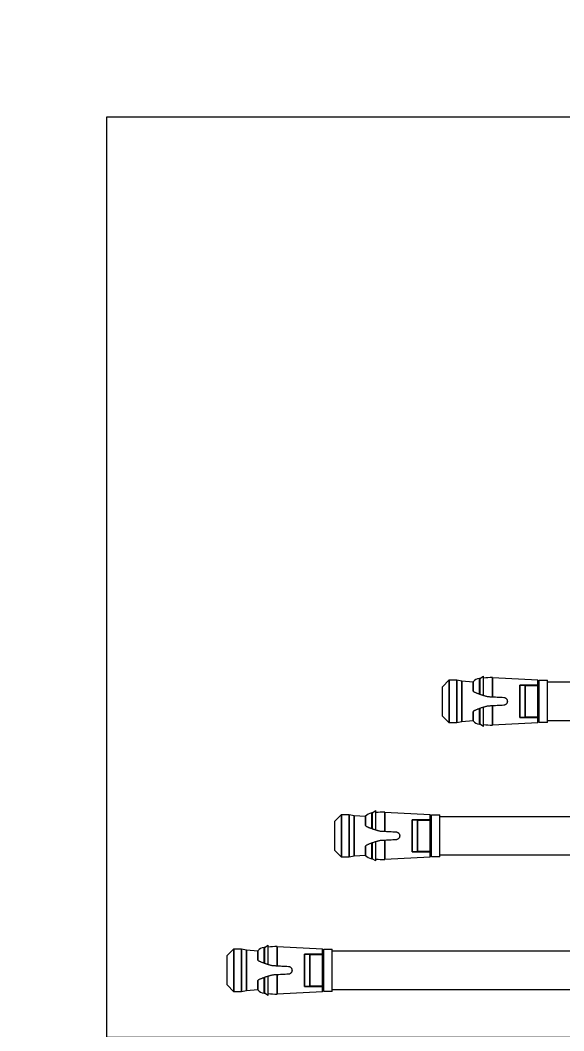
# Model space of a CAD drawing. Header units: millimetres. Extents: x 9508 to 4213564, y -7782 to 156074.
# Drawn here: x 91322.7 to 91524.7, y 149927.2 to 150303 of the extents above; entities that cross this region are included whole.
import ezdxf

# ---------------------------------------------------------------- set-up
doc = ezdxf.new("R2010")
doc.units = ezdxf.units.MM
doc.layers.add('GEOMETRIA', color=2, linetype='Continuous')

msp = doc.modelspace()

# ---------------------------------------------------------------- linework, layer by layer
for p, q in [((91493.52, 150058.25), (91494.87, 150059.09)), ((91494.87, 150051.92), (91494.87, 150059.09)), ((91479.55, 150055.18), (91482.05, 150057.68)), ((91482.05, 150041.78), (91482.05, 150057.68)), ((91482.05, 150057.68), (91484.93, 150057.68)), ((91482.05, 150057.68), (91482.05, 150041.78)), ((91484.93, 150041.78), (91484.93, 150057.68)), ((91484.93, 150057.68), (91486.75, 150057.31)), ((91484.93, 150057.68), (91484.93, 150041.78)), ((91486.75, 150042.15), (91486.75, 150057.31)), ((91486.75, 150057.31), (91490.98, 150057)), ((91486.75, 150057.31), (91486.75, 150042.15)), ((91490.98, 150053.55), (91490.98, 150057)), ((91490.98, 150057), (91490.98, 150053.55)), ((91493.3, 150058.23), (91493.3, 150052.44)), ((91493.3, 150052.44), (91493.3, 150058.23)), ((91493.52, 150058.25), (91493.52, 150052.36)), ((91493.52, 150052.36), (91493.52, 150058.25)), ((91498.14, 150058.58), (91498.14, 150051.42)), ((91498.14, 150058.58), (91515.05, 150057.69)), ((91498.14, 150051.42), (91498.14, 150058.58)), ((91508.3, 150043.73), (91508.3, 150055.73)), ((91515.05, 150055.73), (91508.3, 150055.73)), ((91508.3, 150055.73), (91510.35, 150055.58)), ((91508.3, 150055.73), (91508.3, 150043.73)), ((91510.35, 150043.88), (91510.35, 150055.58)), ((91510.35, 150055.58), (91515.05, 150055.58)), ((91510.35, 150055.58), (91510.35, 150043.88)), ((91515.05, 150041.77), (91515.05, 150057.69)), ((91515.05, 150055.58), (91515.55, 150055.58)), ((91515.55, 150041.88), (91515.55, 150057.58)), ((91515.55, 150057.58), (91518.65, 150057.58)), ((91518.65, 150041.88), (91518.65, 150057.58)), ((91518.65, 150056.93), (91644.55, 150056.93)), ((91479.55, 150044.28), (91479.55, 150055.18)), ((91490.98, 150053.55), (91491.04, 150053.49)), ((91491.04, 150053.49), (91491.1, 150053.44)), ((91491.1, 150053.44), (91491.16, 150053.39)), ((91491.16, 150053.39), (91491.22, 150053.33)), ((91491.22, 150053.33), (91491.29, 150053.28)), ((91491.29, 150053.28), (91491.35, 150053.23)), ((91491.35, 150053.23), (91491.35, 150053.23)), ((91491.35, 150053.23), (91491.5, 150053.17)), ((91491.35, 150053.23), (91491.35, 150053.23)), ((91491.5, 150053.17), (91491.65, 150053.1)), ((91491.65, 150053.1), (91491.81, 150053.03)), ((91491.81, 150053.03), (91491.98, 150052.96)), ((91491.98, 150052.96), (91492.15, 150052.89)), ((91492.15, 150052.89), (91492.33, 150052.81)), ((91492.33, 150052.81), (91492.51, 150052.74)), ((91492.51, 150052.74), (91492.7, 150052.67)), ((91492.7, 150052.67), (91492.9, 150052.59)), ((91492.9, 150052.59), (91493.1, 150052.52)), ((91493.1, 150052.52), (91493.3, 150052.44)), ((91493.3, 150052.44), (91493.33, 150052.43)), ((91493.33, 150052.43), (91493.36, 150052.42)), ((91493.36, 150052.42), (91493.39, 150052.41)), ((91493.39, 150052.41), (91493.43, 150052.4)), ((91493.43, 150052.4), (91493.46, 150052.39)), ((91493.46, 150052.39), (91493.49, 150052.37)), ((91493.49, 150052.37), (91493.52, 150052.36)), ((91493.52, 150052.36), (91493.71, 150052.3)), ((91493.71, 150052.3), (91493.9, 150052.23)), ((91493.9, 150052.23), (91494.09, 150052.17)), ((91494.09, 150052.17), (91494.28, 150052.1)), ((91494.28, 150052.1), (91494.48, 150052.04)), ((91494.48, 150052.04), (91494.67, 150051.98)), ((91494.67, 150051.98), (91494.87, 150051.92)), ((91494.87, 150051.92), (91495.08, 150051.86)), ((91494.87, 150051.92), (91494.87, 150051.92)), ((91494.87, 150051.92), (91494.87, 150051.92)), ((91495.08, 150051.86), (91495.3, 150051.8)), ((91495.3, 150051.8), (91495.51, 150051.74)), ((91495.51, 150051.74), (91495.73, 150051.68)), ((91495.73, 150051.68), (91495.95, 150051.62)), ((91495.95, 150051.62), (91496.17, 150051.56)), ((91496.17, 150051.56), (91496.39, 150051.51)), ((91495.73, 150047.79), (91495.51, 150047.73)), ((91495.95, 150047.85), (91495.73, 150047.79)), ((91496.17, 150047.91), (91495.95, 150047.85)), ((91496.39, 150047.96), (91496.17, 150047.91)), ((91496.39, 150051.51), (91496.39, 150051.51)), ((91496.39, 150051.51), (91496.64, 150051.5)), ((91496.39, 150051.51), (91496.39, 150051.51)), ((91496.64, 150047.97), (91496.39, 150047.96)), ((91496.39, 150047.96), (91496.39, 150047.96)), ((91496.39, 150047.96), (91496.39, 150047.96)), ((91496.64, 150051.5), (91496.89, 150051.48)), ((91496.89, 150047.99), (91496.64, 150047.97)), ((91496.89, 150051.48), (91497.14, 150051.47)), ((91497.14, 150048), (91496.89, 150047.99)), ((91497.14, 150051.47), (91497.39, 150051.46)), ((91497.39, 150048.01), (91497.14, 150048)), ((91497.39, 150051.46), (91497.64, 150051.44)), ((91497.64, 150048.03), (91497.39, 150048.01)), ((91497.64, 150051.44), (91497.89, 150051.43)), ((91497.89, 150048.04), (91497.64, 150048.03)), ((91497.89, 150051.43), (91498.14, 150051.42)), ((91498.14, 150048.05), (91497.89, 150048.04)), ((91498.14, 150051.42), (91498.75, 150051.39)), ((91498.75, 150048.08), (91498.14, 150048.05)), ((91498.14, 150048.05), (91498.14, 150040.89)), ((91498.14, 150040.89), (91498.14, 150048.05)), ((91498.75, 150051.39), (91499.35, 150051.35)), ((91499.35, 150048.12), (91498.75, 150048.08)), ((91499.35, 150051.35), (91499.96, 150051.32)), ((91499.96, 150048.15), (91499.35, 150048.12)), ((91499.96, 150051.32), (91500.56, 150051.29)), ((91500.56, 150048.18), (91499.96, 150048.15)), ((91500.56, 150051.29), (91501.16, 150051.26)), ((91501.16, 150048.21), (91500.56, 150048.18)), ((91501.16, 150051.26), (91501.75, 150051.23)), ((91501.75, 150048.24), (91501.16, 150048.21)), ((91501.75, 150051.23), (91502.35, 150051.2)), ((91502.35, 150048.27), (91501.75, 150048.24)), ((91502.35, 150051.2), (91502.45, 150051.18)), ((91502.35, 150051.2), (91502.35, 150051.2)), ((91502.35, 150051.2), (91502.35, 150051.2)), ((91502.47, 150048.29), (91502.35, 150048.27)), ((91502.35, 150048.27), (91502.35, 150048.27)), ((91502.35, 150048.27), (91502.35, 150048.27)), ((91502.45, 150051.18), (91502.55, 150051.17)), ((91502.59, 150048.31), (91502.47, 150048.29)), ((91502.55, 150051.17), (91502.64, 150051.14)), ((91502.71, 150048.35), (91502.59, 150048.31)), ((91502.64, 150051.14), (91502.74, 150051.11)), ((91502.82, 150048.39), (91502.71, 150048.35)), ((91502.74, 150051.11), (91502.83, 150051.07)), ((91502.93, 150048.45), (91502.82, 150048.39)), ((91502.83, 150051.07), (91502.92, 150051.03)), ((91502.92, 150051.03), (91503.01, 150050.97)), ((91503.03, 150048.51), (91502.93, 150048.45)), ((91503.01, 150050.97), (91503.09, 150050.92)), ((91503.13, 150048.58), (91503.03, 150048.51)), ((91503.09, 150050.92), (91503.17, 150050.86)), ((91503.22, 150048.66), (91503.13, 150048.58)), ((91503.17, 150050.86), (91503.24, 150050.79)), ((91503.3, 150048.74), (91503.22, 150048.66)), ((91503.24, 150050.79), (91503.3, 150050.73)), ((91503.3, 150050.73), (91503.37, 150050.65)), ((91503.38, 150048.83), (91503.3, 150048.74)), ((91503.37, 150050.65), (91503.43, 150050.57)), ((91503.45, 150048.93), (91503.38, 150048.83)), ((91503.43, 150050.57), (91503.48, 150050.49)), ((91503.51, 150049.04), (91503.45, 150048.93)), ((91503.48, 150050.49), (91503.53, 150050.4)), ((91503.57, 150049.15), (91503.51, 150049.04)), ((91503.53, 150050.4), (91503.57, 150050.31)), ((91503.57, 150050.31), (91503.61, 150050.22)), ((91503.61, 150049.26), (91503.57, 150049.15)), ((91503.61, 150050.22), (91503.64, 150050.12)), ((91503.65, 150049.38), (91503.61, 150049.26)), ((91503.64, 150050.12), (91503.66, 150050.02)), ((91503.67, 150049.5), (91503.65, 150049.38)), ((91503.66, 150050.02), (91503.68, 150049.93)), ((91503.69, 150049.62), (91503.67, 150049.5)), ((91503.68, 150049.93), (91503.69, 150049.83)), ((91503.69, 150049.83), (91503.69, 150049.73)), ((91503.69, 150049.73), (91503.69, 150049.62)), ((91503.69, 150049.73), (91503.69, 150049.73)), ((91503.69, 150049.73), (91503.69, 150049.73)), ((91482.05, 150041.78), (91479.55, 150044.28)), ((91491.03, 150045.97), (91490.98, 150045.92)), ((91490.98, 150042.46), (91490.98, 150045.92)), ((91490.98, 150045.92), (91490.98, 150042.46)), ((91491.08, 150046.01), (91491.03, 150045.97)), ((91491.13, 150046.06), (91491.08, 150046.01)), ((91491.19, 150046.11), (91491.13, 150046.06)), ((91491.24, 150046.15), (91491.19, 150046.11)), ((91491.3, 150046.19), (91491.24, 150046.15)), ((91491.35, 150046.24), (91491.3, 150046.19)), ((91491.51, 150046.31), (91491.35, 150046.24)), ((91491.35, 150046.24), (91491.35, 150046.24)), ((91491.35, 150046.24), (91491.35, 150046.24)), ((91491.68, 150046.38), (91491.51, 150046.31)), ((91491.86, 150046.46), (91491.68, 150046.38)), ((91492.05, 150046.54), (91491.86, 150046.46)), ((91492.24, 150046.62), (91492.05, 150046.54)), ((91492.44, 150046.7), (91492.24, 150046.62)), ((91492.65, 150046.78), (91492.44, 150046.7)), ((91492.86, 150046.86), (91492.65, 150046.78)), ((91493.08, 150046.95), (91492.86, 150046.86)), ((91493.3, 150047.03), (91493.08, 150046.95)), ((91493.33, 150047.04), (91493.3, 150047.03)), ((91493.3, 150047.03), (91493.3, 150041.24)), ((91493.3, 150041.24), (91493.3, 150047.03)), ((91493.36, 150047.05), (91493.33, 150047.04)), ((91493.39, 150047.06), (91493.36, 150047.05)), ((91493.43, 150047.07), (91493.39, 150047.06)), ((91493.46, 150047.08), (91493.43, 150047.07)), ((91493.49, 150047.09), (91493.46, 150047.08)), ((91493.52, 150047.11), (91493.49, 150047.09)), ((91493.74, 150047.18), (91493.52, 150047.11)), ((91493.52, 150041.22), (91493.52, 150047.11)), ((91493.52, 150047.11), (91493.52, 150041.22)), ((91493.96, 150047.26), (91493.74, 150047.18)), ((91494.19, 150047.33), (91493.96, 150047.26)), ((91494.41, 150047.41), (91494.19, 150047.33)), ((91494.64, 150047.48), (91494.41, 150047.41)), ((91494.87, 150047.55), (91494.64, 150047.48)), ((91495.08, 150047.61), (91494.87, 150047.55)), ((91494.87, 150040.38), (91494.87, 150047.55)), ((91494.87, 150047.55), (91494.87, 150047.55)), ((91494.87, 150047.55), (91494.87, 150047.55)), ((91495.3, 150047.67), (91495.08, 150047.61)), ((91495.51, 150047.73), (91495.3, 150047.67)), ((91484.93, 150041.78), (91482.05, 150041.78)), ((91486.75, 150042.15), (91484.93, 150041.78)), ((91490.98, 150042.46), (91486.75, 150042.15)), ((91494.87, 150040.38), (91493.52, 150041.22)), ((91515.05, 150041.77), (91498.14, 150040.89)), ((91510.35, 150043.88), (91508.3, 150043.73)), ((91508.3, 150043.73), (91515.05, 150043.73)), ((91515.05, 150043.88), (91510.35, 150043.88)), ((91515.55, 150043.88), (91515.05, 150043.88)), ((91518.65, 150041.88), (91515.55, 150041.88)), ((91644.55, 150042.53), (91518.65, 150042.53)), ((91439.55, 150005.18), (91442.05, 150007.68)), ((91442.05, 149991.78), (91442.05, 150007.68)), ((91442.05, 150007.68), (91444.93, 150007.68)), ((91442.05, 150007.68), (91442.05, 149991.78)), ((91444.93, 149991.78), (91444.93, 150007.68)), ((91444.93, 150007.68), (91446.75, 150007.31)), ((91444.93, 150007.68), (91444.93, 149991.78)), ((91446.75, 149992.15), (91446.75, 150007.31)), ((91446.75, 150007.31), (91450.98, 150007)), ((91446.75, 150007.31), (91446.75, 149992.15)), ((91450.98, 150003.55), (91450.98, 150007)), ((91450.98, 150007), (91450.98, 150003.55)), ((91453.3, 150008.23), (91453.3, 150002.44)), ((91453.3, 150002.44), (91453.3, 150008.23)), ((91453.52, 150008.25), (91454.87, 150009.09)), ((91453.52, 150008.25), (91453.52, 150002.36)), ((91453.52, 150002.36), (91453.52, 150008.25)), ((91454.87, 150001.92), (91454.87, 150009.09)), ((91458.14, 150008.58), (91458.14, 150001.42)), ((91458.14, 150008.58), (91475.05, 150007.69)), ((91458.14, 150001.42), (91458.14, 150008.58)), ((91475.05, 149991.77), (91475.05, 150007.69)), ((91475.55, 149991.88), (91475.55, 150007.58)), ((91475.55, 150007.58), (91478.65, 150007.58)), ((91478.65, 149991.88), (91478.65, 150007.58)), ((91478.65, 150006.93), (91644.55, 150006.93)), ((91439.55, 149994.28), (91439.55, 150005.18)), ((91450.98, 150003.55), (91451.04, 150003.49)), ((91451.04, 150003.49), (91451.1, 150003.44)), ((91451.1, 150003.44), (91451.16, 150003.39)), ((91451.16, 150003.39), (91451.22, 150003.33)), ((91451.22, 150003.33), (91451.29, 150003.28)), ((91451.29, 150003.28), (91451.35, 150003.23)), ((91451.35, 150003.23), (91451.35, 150003.23)), ((91451.35, 150003.23), (91451.5, 150003.17)), ((91451.35, 150003.23), (91451.35, 150003.23)), ((91451.5, 150003.17), (91451.65, 150003.1)), ((91451.65, 150003.1), (91451.81, 150003.03)), ((91451.81, 150003.03), (91451.98, 150002.96)), ((91451.98, 150002.96), (91452.15, 150002.89)), ((91452.15, 150002.89), (91452.33, 150002.81)), ((91452.33, 150002.81), (91452.51, 150002.74)), ((91452.51, 150002.74), (91452.7, 150002.67)), ((91468.3, 149993.73), (91468.3, 150005.73)), ((91475.05, 150005.73), (91468.3, 150005.73)), ((91468.3, 150005.73), (91470.35, 150005.58)), ((91468.3, 150005.73), (91468.3, 149993.73)), ((91470.35, 149993.88), (91470.35, 150005.58)), ((91470.35, 150005.58), (91475.05, 150005.58)), ((91470.35, 150005.58), (91470.35, 149993.88)), ((91475.05, 150005.58), (91475.55, 150005.58)), ((91452.7, 150002.67), (91452.9, 150002.59)), ((91452.9, 150002.59), (91453.1, 150002.52)), ((91453.1, 150002.52), (91453.3, 150002.44)), ((91453.3, 150002.44), (91453.33, 150002.43)), ((91453.33, 150002.43), (91453.36, 150002.42)), ((91453.36, 150002.42), (91453.39, 150002.41)), ((91453.39, 150002.41), (91453.43, 150002.4)), ((91453.43, 150002.4), (91453.46, 150002.39)), ((91453.46, 150002.39), (91453.49, 150002.37)), ((91453.49, 150002.37), (91453.52, 150002.36)), ((91453.52, 150002.36), (91453.71, 150002.3)), ((91453.71, 150002.3), (91453.9, 150002.23)), ((91453.9, 150002.23), (91454.09, 150002.17)), ((91454.09, 150002.17), (91454.28, 150002.1)), ((91454.28, 150002.1), (91454.48, 150002.04)), ((91454.48, 150002.04), (91454.67, 150001.98)), ((91454.67, 150001.98), (91454.87, 150001.92)), ((91454.87, 150001.92), (91455.08, 150001.86)), ((91454.87, 150001.92), (91454.87, 150001.92)), ((91454.87, 150001.92), (91454.87, 150001.92)), ((91455.08, 150001.86), (91455.3, 150001.8)), ((91455.3, 150001.8), (91455.51, 150001.74)), ((91455.51, 150001.74), (91455.73, 150001.68)), ((91455.73, 150001.68), (91455.95, 150001.62)), ((91455.95, 150001.62), (91456.17, 150001.56)), ((91456.17, 150001.56), (91456.39, 150001.51)), ((91456.39, 150001.51), (91456.39, 150001.51)), ((91456.39, 150001.51), (91456.64, 150001.5)), ((91456.39, 150001.51), (91456.39, 150001.51)), ((91456.64, 150001.5), (91456.89, 150001.48)), ((91456.89, 150001.48), (91457.14, 150001.47)), ((91457.14, 150001.47), (91457.39, 150001.46)), ((91457.39, 150001.46), (91457.64, 150001.44)), ((91457.64, 150001.44), (91457.89, 150001.43)), ((91457.89, 150001.43), (91458.14, 150001.42)), ((91458.14, 150001.42), (91458.75, 150001.39)), ((91458.75, 150001.39), (91459.35, 150001.35)), ((91459.35, 150001.35), (91459.96, 150001.32)), ((91459.96, 150001.32), (91460.56, 150001.29)), ((91460.56, 150001.29), (91461.16, 150001.26)), ((91461.16, 150001.26), (91461.75, 150001.23)), ((91461.75, 150001.23), (91462.35, 150001.2)), ((91462.35, 150001.2), (91462.45, 150001.18)), ((91462.35, 150001.2), (91462.35, 150001.2)), ((91462.35, 150001.2), (91462.35, 150001.2)), ((91462.45, 150001.18), (91462.55, 150001.17)), ((91462.55, 150001.17), (91462.64, 150001.14)), ((91462.64, 150001.14), (91462.74, 150001.11)), ((91462.74, 150001.11), (91462.83, 150001.07)), ((91462.83, 150001.07), (91462.92, 150001.03)), ((91462.92, 150001.03), (91463.01, 150000.97)), ((91463.01, 150000.97), (91463.09, 150000.92)), ((91463.09, 150000.92), (91463.17, 150000.86)), ((91463.17, 150000.86), (91463.24, 150000.79)), ((91463.24, 150000.79), (91463.3, 150000.73)), ((91463.3, 150000.73), (91463.37, 150000.65)), ((91463.37, 150000.65), (91463.43, 150000.57)), ((91463.45, 149998.93), (91463.38, 149998.83)), ((91463.43, 150000.57), (91463.48, 150000.49)), ((91463.51, 149999.04), (91463.45, 149998.93)), ((91463.48, 150000.49), (91463.53, 150000.4)), ((91463.57, 149999.15), (91463.51, 149999.04)), ((91463.53, 150000.4), (91463.57, 150000.31)), ((91463.57, 150000.31), (91463.61, 150000.22)), ((91463.61, 149999.26), (91463.57, 149999.15)), ((91463.61, 150000.22), (91463.64, 150000.12)), ((91463.65, 149999.38), (91463.61, 149999.26)), ((91463.64, 150000.12), (91463.66, 150000.02)), ((91463.67, 149999.5), (91463.65, 149999.38)), ((91463.66, 150000.02), (91463.68, 149999.93)), ((91463.69, 149999.62), (91463.67, 149999.5)), ((91463.68, 149999.93), (91463.69, 149999.83)), ((91463.69, 149999.83), (91463.69, 149999.73)), ((91463.69, 149999.73), (91463.69, 149999.62)), ((91463.69, 149999.73), (91463.69, 149999.73)), ((91463.69, 149999.73), (91463.69, 149999.73)), ((91451.03, 149995.97), (91450.98, 149995.92)), ((91450.98, 149992.46), (91450.98, 149995.92)), ((91450.98, 149995.92), (91450.98, 149992.46)), ((91451.08, 149996.01), (91451.03, 149995.97)), ((91451.13, 149996.06), (91451.08, 149996.01)), ((91451.19, 149996.11), (91451.13, 149996.06)), ((91451.24, 149996.15), (91451.19, 149996.11)), ((91451.3, 149996.19), (91451.24, 149996.15)), ((91451.35, 149996.24), (91451.3, 149996.19)), ((91451.51, 149996.31), (91451.35, 149996.24)), ((91451.35, 149996.24), (91451.35, 149996.24)), ((91451.35, 149996.24), (91451.35, 149996.24)), ((91451.68, 149996.38), (91451.51, 149996.31)), ((91451.86, 149996.46), (91451.68, 149996.38)), ((91452.05, 149996.54), (91451.86, 149996.46)), ((91452.24, 149996.62), (91452.05, 149996.54)), ((91452.44, 149996.7), (91452.24, 149996.62)), ((91452.65, 149996.78), (91452.44, 149996.7)), ((91452.86, 149996.86), (91452.65, 149996.78)), ((91453.08, 149996.95), (91452.86, 149996.86)), ((91453.3, 149997.03), (91453.08, 149996.95)), ((91453.33, 149997.04), (91453.3, 149997.03)), ((91453.3, 149997.03), (91453.3, 149991.24)), ((91453.3, 149991.24), (91453.3, 149997.03)), ((91453.36, 149997.05), (91453.33, 149997.04)), ((91453.39, 149997.06), (91453.36, 149997.05)), ((91453.43, 149997.07), (91453.39, 149997.06)), ((91453.46, 149997.08), (91453.43, 149997.07)), ((91453.49, 149997.09), (91453.46, 149997.08)), ((91453.52, 149997.11), (91453.49, 149997.09)), ((91453.74, 149997.18), (91453.52, 149997.11)), ((91453.52, 149991.22), (91453.52, 149997.11)), ((91453.52, 149997.11), (91453.52, 149991.22)), ((91453.96, 149997.26), (91453.74, 149997.18)), ((91454.19, 149997.33), (91453.96, 149997.26)), ((91454.41, 149997.41), (91454.19, 149997.33)), ((91454.64, 149997.48), (91454.41, 149997.41)), ((91454.87, 149997.55), (91454.64, 149997.48)), ((91455.08, 149997.61), (91454.87, 149997.55)), ((91454.87, 149990.38), (91454.87, 149997.55)), ((91454.87, 149997.55), (91454.87, 149997.55)), ((91454.87, 149997.55), (91454.87, 149997.55)), ((91455.3, 149997.67), (91455.08, 149997.61)), ((91455.51, 149997.73), (91455.3, 149997.67)), ((91455.73, 149997.79), (91455.51, 149997.73)), ((91455.95, 149997.85), (91455.73, 149997.79)), ((91456.17, 149997.91), (91455.95, 149997.85)), ((91456.39, 149997.96), (91456.17, 149997.91)), ((91456.64, 149997.97), (91456.39, 149997.96)), ((91456.39, 149997.96), (91456.39, 149997.96)), ((91456.39, 149997.96), (91456.39, 149997.96)), ((91456.89, 149997.99), (91456.64, 149997.97)), ((91457.14, 149998), (91456.89, 149997.99)), ((91457.39, 149998.01), (91457.14, 149998)), ((91457.64, 149998.03), (91457.39, 149998.01)), ((91457.89, 149998.04), (91457.64, 149998.03)), ((91458.14, 149998.05), (91457.89, 149998.04)), ((91458.75, 149998.08), (91458.14, 149998.05)), ((91458.14, 149998.05), (91458.14, 149990.89)), ((91458.14, 149990.89), (91458.14, 149998.05)), ((91459.35, 149998.12), (91458.75, 149998.08)), ((91459.96, 149998.15), (91459.35, 149998.12)), ((91460.56, 149998.18), (91459.96, 149998.15)), ((91461.16, 149998.21), (91460.56, 149998.18)), ((91461.75, 149998.24), (91461.16, 149998.21)), ((91462.35, 149998.27), (91461.75, 149998.24)), ((91462.47, 149998.29), (91462.35, 149998.27)), ((91462.35, 149998.27), (91462.35, 149998.27)), ((91462.35, 149998.27), (91462.35, 149998.27)), ((91462.59, 149998.31), (91462.47, 149998.29)), ((91462.71, 149998.35), (91462.59, 149998.31)), ((91462.82, 149998.39), (91462.71, 149998.35)), ((91462.93, 149998.45), (91462.82, 149998.39)), ((91463.03, 149998.51), (91462.93, 149998.45)), ((91463.13, 149998.58), (91463.03, 149998.51)), ((91463.22, 149998.66), (91463.13, 149998.58)), ((91463.3, 149998.74), (91463.22, 149998.66)), ((91463.38, 149998.83), (91463.3, 149998.74)), ((91442.05, 149991.78), (91439.55, 149994.28)), ((91444.93, 149991.78), (91442.05, 149991.78)), ((91446.75, 149992.15), (91444.93, 149991.78)), ((91450.98, 149992.46), (91446.75, 149992.15)), ((91475.05, 149991.77), (91458.14, 149990.89)), ((91470.35, 149993.88), (91468.3, 149993.73)), ((91468.3, 149993.73), (91475.05, 149993.73)), ((91475.05, 149993.88), (91470.35, 149993.88)), ((91475.55, 149993.88), (91475.05, 149993.88)), ((91478.65, 149991.88), (91475.55, 149991.88)), ((91644.55, 149992.53), (91478.65, 149992.53)), ((91454.87, 149990.38), (91453.52, 149991.22)), ((91399.55, 149955.18), (91402.05, 149957.68)), ((91402.05, 149941.78), (91402.05, 149957.68)), ((91402.05, 149957.68), (91404.93, 149957.68)), ((91402.05, 149957.68), (91402.05, 149941.78)), ((91404.93, 149941.78), (91404.93, 149957.68)), ((91404.93, 149957.68), (91406.75, 149957.31)), ((91404.93, 149957.68), (91404.93, 149941.78)), ((91413.3, 149958.23), (91413.3, 149952.44)), ((91413.3, 149952.44), (91413.3, 149958.23)), ((91413.52, 149958.25), (91414.87, 149959.09)), ((91413.52, 149958.25), (91413.52, 149952.36)), ((91413.52, 149952.36), (91413.52, 149958.25)), ((91414.87, 149951.92), (91414.87, 149959.09)), ((91418.14, 149958.58), (91418.14, 149951.42)), ((91418.14, 149958.58), (91435.05, 149957.69)), ((91418.14, 149951.42), (91418.14, 149958.58)), ((91435.05, 149941.77), (91435.05, 149957.69)), ((91399.55, 149944.28), (91399.55, 149955.18)), ((91406.75, 149942.15), (91406.75, 149957.31)), ((91406.75, 149957.31), (91410.98, 149957)), ((91406.75, 149957.31), (91406.75, 149942.15)), ((91410.98, 149953.55), (91410.98, 149957)), ((91410.98, 149957), (91410.98, 149953.55)), ((91428.3, 149943.73), (91428.3, 149955.73)), ((91435.05, 149955.73), (91428.3, 149955.73)), ((91428.3, 149955.73), (91430.35, 149955.58)), ((91428.3, 149955.73), (91428.3, 149943.73)), ((91430.35, 149943.88), (91430.35, 149955.58)), ((91430.35, 149955.58), (91435.05, 149955.58)), ((91430.35, 149955.58), (91430.35, 149943.88)), ((91435.05, 149955.58), (91435.55, 149955.58)), ((91435.55, 149941.88), (91435.55, 149957.58)), ((91435.55, 149957.58), (91438.65, 149957.58)), ((91438.65, 149941.88), (91438.65, 149957.58)), ((91438.65, 149956.93), (91644.55, 149956.93)), ((91410.98, 149953.55), (91411.04, 149953.49)), ((91411.04, 149953.49), (91411.1, 149953.44)), ((91411.1, 149953.44), (91411.16, 149953.39)), ((91411.16, 149953.39), (91411.22, 149953.33)), ((91411.22, 149953.33), (91411.29, 149953.28)), ((91411.29, 149953.28), (91411.35, 149953.23)), ((91411.35, 149953.23), (91411.35, 149953.23)), ((91411.35, 149953.23), (91411.5, 149953.17)), ((91411.35, 149953.23), (91411.35, 149953.23)), ((91411.5, 149953.17), (91411.65, 149953.1)), ((91411.65, 149953.1), (91411.81, 149953.03)), ((91411.81, 149953.03), (91411.98, 149952.96)), ((91411.98, 149952.96), (91412.15, 149952.89)), ((91412.15, 149952.89), (91412.33, 149952.81)), ((91412.33, 149952.81), (91412.51, 149952.74)), ((91412.51, 149952.74), (91412.7, 149952.67)), ((91412.7, 149952.67), (91412.9, 149952.59)), ((91412.9, 149952.59), (91413.1, 149952.52)), ((91413.1, 149952.52), (91413.3, 149952.44)), ((91413.3, 149952.44), (91413.33, 149952.43)), ((91413.33, 149952.43), (91413.36, 149952.42)), ((91413.36, 149952.42), (91413.39, 149952.41)), ((91413.39, 149952.41), (91413.43, 149952.4)), ((91413.43, 149952.4), (91413.46, 149952.39)), ((91413.46, 149952.39), (91413.49, 149952.37)), ((91413.49, 149952.37), (91413.52, 149952.36)), ((91413.52, 149952.36), (91413.71, 149952.3)), ((91413.71, 149952.3), (91413.9, 149952.23)), ((91413.9, 149952.23), (91414.09, 149952.17)), ((91414.09, 149952.17), (91414.28, 149952.1)), ((91414.28, 149952.1), (91414.48, 149952.04)), ((91414.48, 149952.04), (91414.67, 149951.98)), ((91414.67, 149951.98), (91414.87, 149951.92)), ((91414.87, 149951.92), (91415.08, 149951.86)), ((91414.87, 149951.92), (91414.87, 149951.92)), ((91414.87, 149951.92), (91414.87, 149951.92)), ((91415.08, 149951.86), (91415.3, 149951.8)), ((91415.3, 149951.8), (91415.51, 149951.74)), ((91415.51, 149951.74), (91415.73, 149951.68)), ((91415.73, 149951.68), (91415.95, 149951.62)), ((91415.95, 149951.62), (91416.17, 149951.56)), ((91416.17, 149951.56), (91416.39, 149951.51)), ((91416.39, 149951.51), (91416.39, 149951.51)), ((91416.39, 149951.51), (91416.64, 149951.5)), ((91416.39, 149951.51), (91416.39, 149951.51)), ((91416.64, 149951.5), (91416.89, 149951.48)), ((91416.89, 149951.48), (91417.14, 149951.47)), ((91417.14, 149951.47), (91417.39, 149951.46)), ((91417.39, 149951.46), (91417.64, 149951.44)), ((91417.64, 149951.44), (91417.89, 149951.43)), ((91417.89, 149951.43), (91418.14, 149951.42)), ((91418.14, 149951.42), (91418.75, 149951.39)), ((91418.75, 149951.39), (91419.35, 149951.35)), ((91419.35, 149951.35), (91419.96, 149951.32)), ((91419.96, 149951.32), (91420.56, 149951.29)), ((91420.56, 149951.29), (91421.16, 149951.26)), ((91421.16, 149951.26), (91421.75, 149951.23)), ((91421.75, 149951.23), (91422.35, 149951.2)), ((91422.35, 149951.2), (91422.45, 149951.18)), ((91422.35, 149951.2), (91422.35, 149951.2)), ((91422.35, 149951.2), (91422.35, 149951.2)), ((91422.45, 149951.18), (91422.55, 149951.17)), ((91422.55, 149951.17), (91422.64, 149951.14)), ((91422.64, 149951.14), (91422.74, 149951.11)), ((91422.74, 149951.11), (91422.83, 149951.07)), ((91422.83, 149951.07), (91422.92, 149951.03)), ((91422.92, 149951.03), (91423.01, 149950.97)), ((91423.01, 149950.97), (91423.09, 149950.92)), ((91423.09, 149950.92), (91423.17, 149950.86)), ((91423.17, 149950.86), (91423.24, 149950.79)), ((91423.24, 149950.79), (91423.3, 149950.73)), ((91423.3, 149950.73), (91423.37, 149950.65)), ((91423.37, 149950.65), (91423.43, 149950.57)), ((91423.43, 149950.57), (91423.48, 149950.49)), ((91423.48, 149950.49), (91423.53, 149950.4)), ((91423.53, 149950.4), (91423.57, 149950.31)), ((91423.57, 149950.31), (91423.61, 149950.22)), ((91423.61, 149950.22), (91423.64, 149950.12)), ((91423.64, 149950.12), (91423.66, 149950.02)), ((91411.68, 149946.38), (91411.51, 149946.31)), ((91411.86, 149946.46), (91411.68, 149946.38)), ((91412.05, 149946.54), (91411.86, 149946.46)), ((91412.24, 149946.62), (91412.05, 149946.54)), ((91412.44, 149946.7), (91412.24, 149946.62)), ((91412.65, 149946.78), (91412.44, 149946.7)), ((91412.86, 149946.86), (91412.65, 149946.78)), ((91413.08, 149946.95), (91412.86, 149946.86)), ((91413.3, 149947.03), (91413.08, 149946.95)), ((91413.33, 149947.04), (91413.3, 149947.03)), ((91413.3, 149947.03), (91413.3, 149941.24)), ((91413.3, 149941.24), (91413.3, 149947.03)), ((91413.36, 149947.05), (91413.33, 149947.04)), ((91413.39, 149947.06), (91413.36, 149947.05)), ((91413.43, 149947.07), (91413.39, 149947.06)), ((91413.46, 149947.08), (91413.43, 149947.07)), ((91413.49, 149947.09), (91413.46, 149947.08)), ((91413.52, 149947.11), (91413.49, 149947.09)), ((91413.74, 149947.18), (91413.52, 149947.11)), ((91413.52, 149941.22), (91413.52, 149947.11)), ((91413.52, 149947.11), (91413.52, 149941.22)), ((91413.96, 149947.26), (91413.74, 149947.18)), ((91414.19, 149947.33), (91413.96, 149947.26)), ((91414.41, 149947.41), (91414.19, 149947.33)), ((91414.64, 149947.48), (91414.41, 149947.41)), ((91414.87, 149947.55), (91414.64, 149947.48)), ((91415.08, 149947.61), (91414.87, 149947.55)), ((91414.87, 149940.38), (91414.87, 149947.55)), ((91414.87, 149947.55), (91414.87, 149947.55)), ((91414.87, 149947.55), (91414.87, 149947.55)), ((91415.3, 149947.67), (91415.08, 149947.61)), ((91415.51, 149947.73), (91415.3, 149947.67)), ((91415.73, 149947.79), (91415.51, 149947.73)), ((91415.95, 149947.85), (91415.73, 149947.79)), ((91416.17, 149947.91), (91415.95, 149947.85)), ((91416.39, 149947.96), (91416.17, 149947.91)), ((91416.64, 149947.97), (91416.39, 149947.96)), ((91416.39, 149947.96), (91416.39, 149947.96)), ((91416.39, 149947.96), (91416.39, 149947.96)), ((91416.89, 149947.99), (91416.64, 149947.97)), ((91417.14, 149948), (91416.89, 149947.99)), ((91417.39, 149948.01), (91417.14, 149948)), ((91417.64, 149948.03), (91417.39, 149948.01)), ((91417.89, 149948.04), (91417.64, 149948.03)), ((91418.14, 149948.05), (91417.89, 149948.04)), ((91418.75, 149948.08), (91418.14, 149948.05)), ((91418.14, 149948.05), (91418.14, 149940.89)), ((91418.14, 149940.89), (91418.14, 149948.05)), ((91419.35, 149948.12), (91418.75, 149948.08)), ((91419.96, 149948.15), (91419.35, 149948.12)), ((91420.56, 149948.18), (91419.96, 149948.15)), ((91421.16, 149948.21), (91420.56, 149948.18)), ((91421.75, 149948.24), (91421.16, 149948.21)), ((91422.35, 149948.27), (91421.75, 149948.24)), ((91422.47, 149948.29), (91422.35, 149948.27)), ((91422.35, 149948.27), (91422.35, 149948.27)), ((91422.35, 149948.27), (91422.35, 149948.27)), ((91422.59, 149948.31), (91422.47, 149948.29)), ((91422.71, 149948.35), (91422.59, 149948.31)), ((91422.82, 149948.39), (91422.71, 149948.35)), ((91422.93, 149948.45), (91422.82, 149948.39)), ((91423.03, 149948.51), (91422.93, 149948.45)), ((91423.13, 149948.58), (91423.03, 149948.51)), ((91423.22, 149948.66), (91423.13, 149948.58)), ((91423.3, 149948.74), (91423.22, 149948.66)), ((91423.38, 149948.83), (91423.3, 149948.74)), ((91423.45, 149948.93), (91423.38, 149948.83)), ((91423.51, 149949.04), (91423.45, 149948.93)), ((91423.57, 149949.15), (91423.51, 149949.04)), ((91423.61, 149949.26), (91423.57, 149949.15)), ((91423.65, 149949.38), (91423.61, 149949.26)), ((91423.67, 149949.5), (91423.65, 149949.38)), ((91423.66, 149950.02), (91423.68, 149949.93)), ((91423.69, 149949.62), (91423.67, 149949.5)), ((91423.68, 149949.93), (91423.69, 149949.83)), ((91423.69, 149949.83), (91423.69, 149949.73)), ((91423.69, 149949.73), (91423.69, 149949.62)), ((91423.69, 149949.73), (91423.69, 149949.73)), ((91423.69, 149949.73), (91423.69, 149949.73)), ((91402.05, 149941.78), (91399.55, 149944.28)), ((91411.03, 149945.97), (91410.98, 149945.92)), ((91410.98, 149942.46), (91410.98, 149945.92)), ((91410.98, 149945.92), (91410.98, 149942.46)), ((91411.08, 149946.01), (91411.03, 149945.97)), ((91411.13, 149946.06), (91411.08, 149946.01)), ((91411.19, 149946.11), (91411.13, 149946.06)), ((91411.24, 149946.15), (91411.19, 149946.11)), ((91411.3, 149946.19), (91411.24, 149946.15)), ((91411.35, 149946.24), (91411.3, 149946.19)), ((91411.51, 149946.31), (91411.35, 149946.24)), ((91411.35, 149946.24), (91411.35, 149946.24)), ((91411.35, 149946.24), (91411.35, 149946.24)), ((91430.35, 149943.88), (91428.3, 149943.73)), ((91428.3, 149943.73), (91435.05, 149943.73)), ((91435.05, 149943.88), (91430.35, 149943.88)), ((91435.55, 149943.88), (91435.05, 149943.88)), ((91404.93, 149941.78), (91402.05, 149941.78)), ((91406.75, 149942.15), (91404.93, 149941.78)), ((91410.98, 149942.46), (91406.75, 149942.15)), ((91414.87, 149940.38), (91413.52, 149941.22)), ((91435.05, 149941.77), (91418.14, 149940.89)), ((91438.65, 149941.88), (91435.55, 149941.88)), ((91644.55, 149942.53), (91438.65, 149942.53))]:
    msp.add_line(p, q)
msp.add_lwpolyline([(91354.89, 150267.06), (91803.48, 150267.06), (91803.48, 149924.76), (91354.89, 149924.76)], close=True)
for centre, radius, start, end in [((91493.91, 150054.27), 4.01, 98.7137, 136.9395), ((91499.72, 150003.31), 55.29, 96.4457, 96.6689), ((91499.72, 150003.31), 55.29, 91.6416, 95.0408), ((91493.91, 150045.2), 4.01, 223.0605, 261.2863), ((91499.72, 150096.16), 55.29, 263.3311, 263.5543), ((91499.72, 150096.16), 55.29, 264.9592, 268.3584), ((91453.91, 150004.27), 4.01, 98.7137, 136.9395), ((91459.72, 149953.31), 55.29, 96.4457, 96.6689), ((91459.72, 149953.31), 55.29, 91.6416, 95.0408), ((91453.91, 149995.2), 4.01, 223.0605, 261.2863), ((91459.72, 150046.16), 55.29, 263.3311, 263.5543), ((91459.72, 150046.16), 55.29, 264.9592, 268.3584), ((91413.91, 149954.27), 4.01, 98.7137, 136.9395), ((91419.72, 149903.31), 55.29, 96.4457, 96.6689), ((91419.72, 149903.31), 55.29, 91.6416, 95.0408), ((91413.91, 149945.2), 4.01, 223.0605, 261.2863), ((91419.72, 149996.16), 55.29, 263.3311, 263.5543), ((91419.72, 149996.16), 55.29, 264.9592, 268.3584)]:
    msp.add_arc(centre, radius, start, end)
at = {"layer": 'GEOMETRIA'}
msp.add_circle((91188.62, 149975.91), 983.87, dxfattribs=at)

doc.saveas('drawing.dxf')
